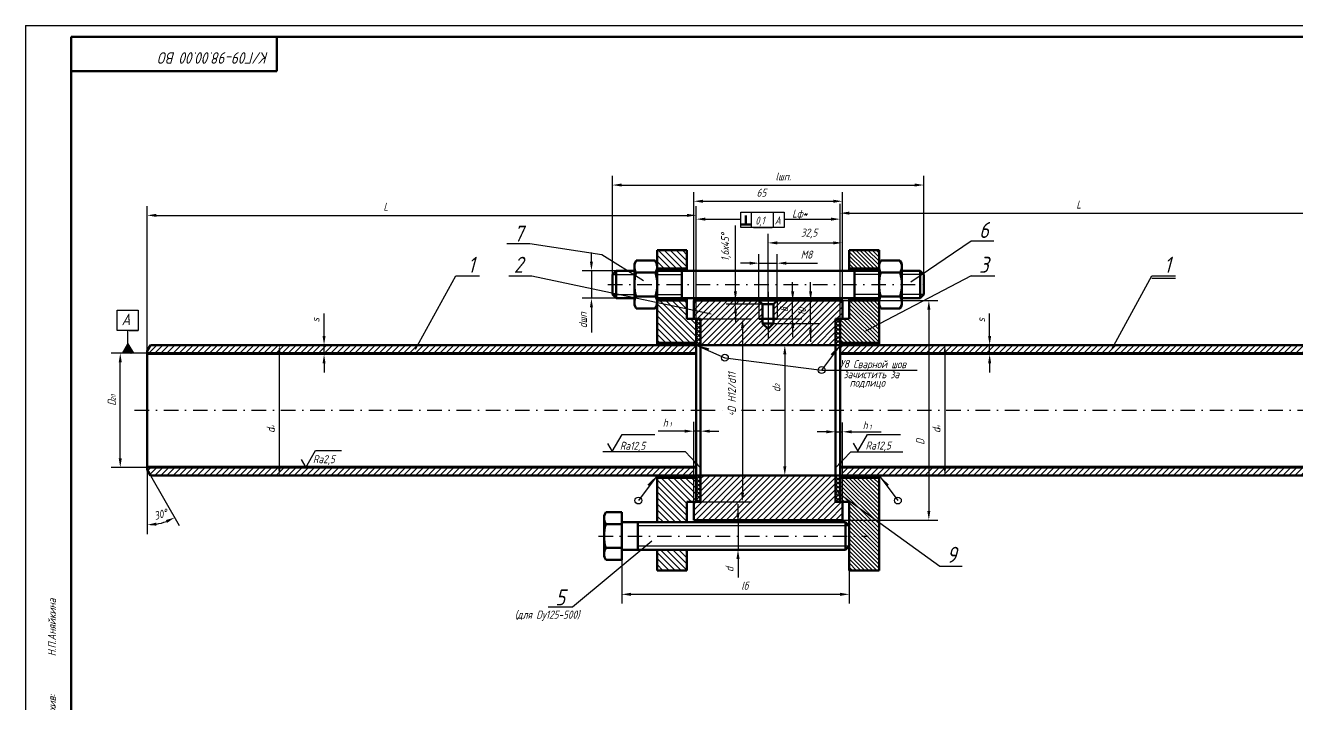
# Model space of a CAD drawing. Header units: millimetres. Extents: x 138 to 6596, y 111 to 3335.
# Drawn here: x 138 to 695, y 408 to 705 of the extents above; entities that cross this region are included whole.
import ezdxf

# ---------------------------------------------------------------- set-up
doc = ezdxf.new("R2010")
doc.units = ezdxf.units.MM
doc.header["$LTSCALE"] = 0.5
doc.header["$MEASUREMENT"] = 0
doc.linetypes.add('DASHDOT', pattern=[25.4, 12.7, -6.35, 0, -6.35])
doc.styles.get("Standard").update_dxf_attribs({"font": 'romand.shx', "width": 0.8, "oblique": 15, "height": 3.5})
doc.dimstyles.get("Standard").update_dxf_attribs({"dimscale": 0, "dimtxt": 3.5, "dimasz": 4, "dimexe": 4, "dimexo": 0, "dimgap": 2, "dimtad": 1, "dimlfac": 10, "dimrnd": 0.0035, "dimtxsty": 'Standard', "dimcen": 0.09, "dimclrd": 5, "dimazin": 2, "dimtfac": 1, "dimtix": 1, "dimtmove": 0, "dimatfit": 0, "dimfxl": 0, "dimtolj": 1, "dimtzin": 0, "dimarcsym": 0})

# ---------------------------------------------------------------- blocks, each defined once
blk = doc.blocks.new('*D261')
at = {"color": 0, "linetype": 'Continuous', "lineweight": -2}
for p, q in [((430.71, 584.43), (430.71, 631.84)), ((495.71, 584.43), (495.71, 631.84))]:
    blk.add_line(p, q, dxfattribs=at)
at = {"color": 5, "linetype": 'Continuous', "lineweight": -2}
blk.add_line((434.71, 627.84), (491.71, 627.84), dxfattribs=at)
at = {"color": 5, "linetype": 'Continuous', "lineweight": 25}
for points in [[(434.71, 628.51), (434.71, 627.18), (430.71, 627.84)], [(491.71, 628.51), (491.71, 627.18), (495.71, 627.84)]]:
    blk.add_solid(points, dxfattribs=at)
at = {"layer": 'Defpoints', "color": 0, "linetype": 'Continuous', "lineweight": 25}
for p in [(495.71, 627.84), (430.71, 584.43), (495.71, 584.43)]:
    blk.add_point(p, dxfattribs=at)
at = {"color": 0, "linetype": 'Continuous', "lineweight": 25, "insert": (460.3, 631.59), "char_height": 3.5, "attachment_point": 5}
blk.add_mtext('\\A1;65', dxfattribs=at)
blk = doc.blocks.new('*D262')
at = {"color": 0, "linetype": 'Continuous', "lineweight": -2}
for p, q in [((433.71, 576.43), (456.02, 576.43)), ((433.71, 496.43), (456.02, 496.43))]:
    blk.add_line(p, q, dxfattribs=at)
at = {"color": 5, "linetype": 'Continuous', "lineweight": -2}
blk.add_line((452.02, 572.43), (452.02, 500.43), dxfattribs=at)
at = {"color": 5, "linetype": 'Continuous', "lineweight": 25}
for points in [[(451.35, 572.43), (452.69, 572.43), (452.02, 576.43)], [(451.35, 500.43), (452.69, 500.43), (452.02, 496.43)]]:
    blk.add_solid(points, dxfattribs=at)
at = {"layer": 'Defpoints', "color": 0, "linetype": 'Continuous', "lineweight": 25}
for p in [(433.71, 576.43), (433.71, 496.43), (452.02, 496.43)]:
    blk.add_point(p, dxfattribs=at)
at = {"color": 0, "linetype": 'Continuous', "lineweight": 25, "insert": (447.35, 544.23), "char_height": 3.5, "attachment_point": 5, "rotation": 90}
blk.add_mtext('\\A1;D Н12/d11', dxfattribs=at)
blk = doc.blocks.new('*D263')
at = {"color": 5, "linetype": 'Continuous', "lineweight": -2}
for p, q in [((481.8, 588.43), (481.8, 592.43)), ((481.8, 574.43), (481.8, 584.43)), ((481.8, 570.43), (481.8, 566.43))]:
    blk.add_line(p, q, dxfattribs=at)
at = {"color": 0, "linetype": 'Continuous', "lineweight": -2}
for p, q in [((463.21, 584.43), (485.8, 584.43)), ((463.21, 574.43), (485.8, 574.43))]:
    blk.add_line(p, q, dxfattribs=at)
at = {"color": 5, "linetype": 'Continuous', "lineweight": 25}
for points in [[(481.14, 588.43), (482.47, 588.43), (481.8, 584.43)], [(481.14, 570.43), (482.47, 570.43), (481.8, 574.43)]]:
    blk.add_solid(points, dxfattribs=at)
at = {"layer": 'Defpoints', "color": 0, "linetype": 'Continuous', "lineweight": 25}
for p in [(463.21, 584.43), (481.8, 584.43), (463.21, 574.43)]:
    blk.add_point(p, dxfattribs=at)
at = {"color": 0, "linetype": 'Continuous', "lineweight": 25, "insert": (478.05, 579.43), "char_height": 3.5, "attachment_point": 5, "rotation": 90}
blk.add_mtext('\\A1;10', dxfattribs=at)
blk = doc.blocks.new('*D264')
at = {"color": 5, "linetype": 'Continuous', "lineweight": -2}
for p, q in [((473.95, 588.43), (473.95, 592.43)), ((473.95, 576.43), (473.95, 584.43)), ((473.95, 572.43), (473.95, 568.43))]:
    blk.add_line(p, q, dxfattribs=at)
at = {"color": 0, "linetype": 'Continuous', "lineweight": -2}
for p, q in [((467.21, 584.43), (477.95, 584.43)), ((467.21, 576.43), (477.95, 576.43))]:
    blk.add_line(p, q, dxfattribs=at)
at = {"color": 5, "linetype": 'Continuous', "lineweight": 25}
for points in [[(473.28, 588.43), (474.62, 588.43), (473.95, 584.43)], [(473.28, 572.43), (474.62, 572.43), (473.95, 576.43)]]:
    blk.add_solid(points, dxfattribs=at)
at = {"layer": 'Defpoints', "color": 0, "linetype": 'Continuous', "lineweight": 25}
for p in [(467.21, 584.43), (473.95, 584.43), (467.21, 576.43)]:
    blk.add_point(p, dxfattribs=at)
at = {"color": 0, "linetype": 'Continuous', "lineweight": 25, "insert": (470.2, 580.43), "char_height": 3.5, "attachment_point": 5, "rotation": 90}
blk.add_mtext('\\A1;8', dxfattribs=at)
blk = doc.blocks.new('*D265')
at = {"color": 0, "linetype": 'Continuous', "lineweight": -2}
for p, q in [((459.21, 584.43), (459.21, 604.76)), ((467.21, 584.43), (467.21, 604.76))]:
    blk.add_line(p, q, dxfattribs=at)
at = {"color": 5, "linetype": 'Continuous', "lineweight": -2}
for p, q in [((455.21, 600.76), (451.21, 600.76)), ((459.21, 600.76), (467.21, 600.76)), ((471.21, 600.76), (484.81, 600.76))]:
    blk.add_line(p, q, dxfattribs=at)
at = {"color": 5, "linetype": 'Continuous', "lineweight": 25}
for points in [[(455.21, 601.42), (455.21, 600.09), (459.21, 600.76)], [(471.21, 601.42), (471.21, 600.09), (467.21, 600.76)]]:
    blk.add_solid(points, dxfattribs=at)
at = {"layer": 'Defpoints', "color": 0, "linetype": 'Continuous', "lineweight": 25}
for p in [(467.21, 600.76), (459.21, 584.43), (467.21, 584.43)]:
    blk.add_point(p, dxfattribs=at)
at = {"color": 0, "linetype": 'Continuous', "lineweight": 25, "insert": (480.01, 604.51), "char_height": 3.5, "attachment_point": 5}
blk.add_mtext('\\A1;М8', dxfattribs=at)
blk = doc.blocks.new('*D266')
at = {"color": 5, "linetype": 'Continuous', "lineweight": -2}
for p, q in [((448.92, 588.43), (448.92, 617.26)), ((448.92, 582.83), (448.92, 584.43)), ((448.92, 578.83), (448.92, 574.83))]:
    blk.add_line(p, q, dxfattribs=at)
at = {"color": 0, "linetype": 'Continuous', "lineweight": -2}
for p, q in [((459.21, 584.43), (444.92, 584.43)), ((460.82, 582.83), (444.92, 582.83))]:
    blk.add_line(p, q, dxfattribs=at)
at = {"color": 5, "linetype": 'Continuous', "lineweight": 25}
for points in [[(448.25, 588.43), (449.58, 588.43), (448.92, 584.43)], [(448.25, 578.83), (449.58, 578.83), (448.92, 582.83)]]:
    blk.add_solid(points, dxfattribs=at)
at = {"layer": 'Defpoints', "color": 0, "linetype": 'Continuous', "lineweight": 25}
for p in [(448.92, 584.43), (459.21, 584.43), (460.82, 582.83)]:
    blk.add_point(p, dxfattribs=at)
at = {"color": 0, "linetype": 'Continuous', "lineweight": 25, "insert": (444.83, 607.72), "char_height": 3.5, "attachment_point": 5, "rotation": 90}
blk.add_mtext('\\A1;1,6х45°', dxfattribs=at)
blk = doc.blocks.new('*D267')
at = {"color": 5, "linetype": 'Continuous', "lineweight": -2}
for p, q in [((269.03, 568.93), (269.03, 578.76)), ((269.03, 560.93), (269.03, 564.93)), ((269.03, 556.93), (269.03, 552.93))]:
    blk.add_line(p, q, dxfattribs=at)
at = {"color": 0, "linetype": 'Continuous', "lineweight": -2}
for p, q in [((431.71, 564.93), (265.03, 564.93)), ((431.71, 560.93), (265.03, 560.93))]:
    blk.add_line(p, q, dxfattribs=at)
at = {"color": 5, "linetype": 'Continuous', "lineweight": 25}
for points in [[(268.36, 568.93), (269.69, 568.93), (269.03, 564.93)], [(268.36, 556.93), (269.69, 556.93), (269.03, 560.93)]]:
    blk.add_solid(points, dxfattribs=at)
at = {"layer": 'Defpoints', "color": 0, "linetype": 'Continuous', "lineweight": 25}
for p in [(431.71, 564.93), (269.03, 560.93), (431.71, 560.93)]:
    blk.add_point(p, dxfattribs=at)
at = {"color": 0, "linetype": 'Continuous', "lineweight": 25, "insert": (265.28, 575.84), "char_height": 3.5, "attachment_point": 5, "rotation": 90}
blk.add_mtext('\\A1;s', dxfattribs=at)
blk = doc.blocks.new('*D268')
at = {"color": 0, "linetype": 'Continuous', "lineweight": -2}
for p, q in [((482.77, 564.93), (544.52, 564.93)), ((482.77, 507.93), (544.52, 507.93))]:
    blk.add_line(p, q, dxfattribs=at)
at = {"color": 5, "linetype": 'Continuous', "lineweight": -2}
blk.add_line((540.52, 560.93), (540.52, 511.93), dxfattribs=at)
at = {"color": 5, "linetype": 'Continuous', "lineweight": 25}
for points in [[(539.85, 560.93), (541.18, 560.93), (540.52, 564.93)], [(539.85, 511.93), (541.18, 511.93), (540.52, 507.93)]]:
    blk.add_solid(points, dxfattribs=at)
at = {"layer": 'Defpoints', "color": 0, "linetype": 'Continuous', "lineweight": 25}
for p in [(482.77, 564.93), (482.77, 507.93), (540.52, 507.93)]:
    blk.add_point(p, dxfattribs=at)
at = {"color": 0, "linetype": 'Continuous', "lineweight": 25, "insert": (536.77, 527.6), "char_height": 3.5, "attachment_point": 5, "rotation": 90}
blk.add_mtext('\\A1;d', dxfattribs=at)
blk = doc.blocks.new('*D269')
at = {"color": 5, "linetype": 'Continuous', "lineweight": -2}
for p, q in [((560.08, 568.93), (560.08, 578.76)), ((560.08, 560.93), (560.08, 564.93)), ((560.08, 556.93), (560.08, 552.93))]:
    blk.add_line(p, q, dxfattribs=at)
at = {"color": 0, "linetype": 'Continuous', "lineweight": -2}
for p, q in [((722.77, 564.93), (556.08, 564.93)), ((722.77, 560.93), (556.08, 560.93))]:
    blk.add_line(p, q, dxfattribs=at)
at = {"color": 5, "linetype": 'Continuous', "lineweight": 25}
for points in [[(559.42, 568.93), (560.75, 568.93), (560.08, 564.93)], [(559.42, 556.93), (560.75, 556.93), (560.08, 560.93)]]:
    blk.add_solid(points, dxfattribs=at)
at = {"layer": 'Defpoints', "color": 0, "linetype": 'Continuous', "lineweight": 25}
for p in [(722.77, 564.93), (560.08, 560.93), (722.77, 560.93)]:
    blk.add_point(p, dxfattribs=at)
at = {"color": 0, "linetype": 'Continuous', "lineweight": 25, "insert": (556.33, 575.84), "char_height": 3.5, "attachment_point": 5, "rotation": 90}
blk.add_mtext('\\A1;s', dxfattribs=at)
blk = doc.blocks.new('*D270')
at = {"color": 0, "linetype": 'Continuous', "lineweight": -2}
for p, q in [((463.21, 584.43), (463.21, 613.63)), ((495.71, 584.43), (495.71, 613.63))]:
    blk.add_line(p, q, dxfattribs=at)
at = {"color": 5, "linetype": 'Continuous', "lineweight": -2}
blk.add_line((467.21, 609.63), (491.71, 609.63), dxfattribs=at)
at = {"color": 5, "linetype": 'Continuous', "lineweight": 25}
for points in [[(467.21, 610.3), (467.21, 608.97), (463.21, 609.63)], [(491.71, 610.3), (491.71, 608.97), (495.71, 609.63)]]:
    blk.add_solid(points, dxfattribs=at)
at = {"layer": 'Defpoints', "color": 0, "linetype": 'Continuous', "lineweight": 25}
for p in [(495.71, 609.63), (463.21, 584.43), (495.71, 584.43)]:
    blk.add_point(p, dxfattribs=at)
at = {"color": 0, "linetype": 'Continuous', "lineweight": 25, "insert": (481.14, 613.72), "char_height": 3.5, "attachment_point": 5}
blk.add_mtext('\\A1;32,5', dxfattribs=at)
blk = doc.blocks.new('*D271')
at = {"color": 0, "linetype": 'Continuous', "lineweight": -2}
for p, q in [((191.71, 562.43), (191.71, 625.67)), ((431.71, 564.93), (431.71, 625.67))]:
    blk.add_line(p, q, dxfattribs=at)
at = {"color": 5, "linetype": 'Continuous', "lineweight": -2}
blk.add_line((195.71, 621.67), (427.71, 621.67), dxfattribs=at)
at = {"color": 5, "linetype": 'Continuous', "lineweight": 25}
for points in [[(195.71, 622.34), (195.71, 621.01), (191.71, 621.67)], [(427.71, 622.34), (427.71, 621.01), (431.71, 621.67)]]:
    blk.add_solid(points, dxfattribs=at)
at = {"layer": 'Defpoints', "color": 0, "linetype": 'Continuous', "lineweight": 25}
for p in [(431.71, 621.67), (191.71, 562.43), (431.71, 564.93)]:
    blk.add_point(p, dxfattribs=at)
at = {"color": 0, "linetype": 'Continuous', "lineweight": 25, "insert": (296.03, 625.42), "char_height": 3.5, "attachment_point": 5}
blk.add_mtext('\\A1;L', dxfattribs=at)
blk = doc.blocks.new('*D272')
at = {"color": 0, "linetype": 'Continuous', "lineweight": -2}
for p, q in [((494.71, 564.93), (494.71, 626.65)), ((734.71, 562.43), (734.71, 626.65))]:
    blk.add_line(p, q, dxfattribs=at)
at = {"color": 5, "linetype": 'Continuous', "lineweight": -2}
blk.add_line((498.71, 622.65), (730.71, 622.65), dxfattribs=at)
at = {"color": 5, "linetype": 'Continuous', "lineweight": 25}
for points in [[(498.71, 623.32), (498.71, 621.98), (494.71, 622.65)], [(730.71, 623.32), (730.71, 621.98), (734.71, 622.65)]]:
    blk.add_solid(points, dxfattribs=at)
at = {"layer": 'Defpoints', "color": 0, "linetype": 'Continuous', "lineweight": 25}
for p in [(734.71, 622.65), (494.71, 564.93), (734.71, 562.43)]:
    blk.add_point(p, dxfattribs=at)
at = {"color": 0, "linetype": 'Continuous', "lineweight": 25, "insert": (599.03, 626.4), "char_height": 3.5, "attachment_point": 5}
blk.add_mtext('\\A1;L', dxfattribs=at)
blk = doc.blocks.new('*D273')
at = {"color": 0, "linetype": 'Continuous', "lineweight": -2}
for p, q in [((191.71, 561.43), (175.9, 561.43)), ((191.71, 511.43), (175.9, 511.43))]:
    blk.add_line(p, q, dxfattribs=at)
at = {"color": 5, "linetype": 'Continuous', "lineweight": -2}
blk.add_line((179.9, 515.43), (179.9, 557.43), dxfattribs=at)
at = {"color": 5, "linetype": 'Continuous', "lineweight": 25}
for points in [[(179.24, 557.43), (180.57, 557.43), (179.9, 561.43)], [(179.24, 515.43), (180.57, 515.43), (179.9, 511.43)]]:
    blk.add_solid(points, dxfattribs=at)
at = {"layer": 'Defpoints', "color": 0, "linetype": 'Continuous', "lineweight": 25}
for p in [(179.9, 561.43), (191.71, 561.43), (191.71, 511.43)]:
    blk.add_point(p, dxfattribs=at)
at = {"color": 0, "linetype": 'Continuous', "lineweight": 25, "insert": (176.15, 539.68), "char_height": 3.5, "attachment_point": 5, "rotation": 90}
blk.add_mtext('\\A1;D', dxfattribs=at)
blk = doc.blocks.new('*D274')
at = {"color": 0, "linetype": 'Continuous', "lineweight": -2}
for p, q in [((399.22, 481.43), (399.22, 451.94)), ((498.71, 481.43), (498.71, 451.94))]:
    blk.add_line(p, q, dxfattribs=at)
at = {"color": 5, "linetype": 'Continuous', "lineweight": -2}
blk.add_line((403.22, 455.94), (494.71, 455.94), dxfattribs=at)
at = {"color": 5, "linetype": 'Continuous', "lineweight": 25}
for points in [[(403.22, 456.61), (403.22, 455.27), (399.22, 455.94)], [(494.71, 456.61), (494.71, 455.27), (498.71, 455.94)]]:
    blk.add_solid(points, dxfattribs=at)
at = {"layer": 'Defpoints', "color": 0, "linetype": 'Continuous', "lineweight": 25}
for p in [(399.22, 481.43), (498.71, 481.43), (498.71, 455.94)]:
    blk.add_point(p, dxfattribs=at)
at = {"color": 0, "linetype": 'Continuous', "lineweight": 25, "insert": (453, 459.69), "char_height": 3.5, "attachment_point": 5}
blk.add_mtext('\\A1;lб', dxfattribs=at)
blk = doc.blocks.new('*D275')
at = {"color": 0, "linetype": 'Continuous', "lineweight": -2}
for p, q in [((395.12, 591.43), (395.12, 638.93)), ((531.3, 591.43), (531.3, 638.93))]:
    blk.add_line(p, q, dxfattribs=at)
at = {"color": 5, "linetype": 'Continuous', "lineweight": -2}
blk.add_line((399.12, 634.93), (527.3, 634.93), dxfattribs=at)
at = {"color": 5, "linetype": 'Continuous', "lineweight": 25}
for points in [[(399.12, 635.6), (399.12, 634.27), (395.12, 634.93)], [(527.3, 635.6), (527.3, 634.27), (531.3, 634.93)]]:
    blk.add_solid(points, dxfattribs=at)
at = {"layer": 'Defpoints', "color": 0, "linetype": 'Continuous', "lineweight": 25}
for p in [(531.3, 634.93), (395.12, 591.43), (531.3, 591.43)]:
    blk.add_point(p, dxfattribs=at)
at = {"color": 0, "linetype": 'Continuous', "lineweight": 25, "insert": (469.83, 638.68), "char_height": 3.5, "attachment_point": 5}
blk.add_mtext('\\A1;lшп.', dxfattribs=at)
blk = doc.blocks.new('*D276')
at = {"color": 0, "linetype": 'Continuous', "lineweight": -2}
for p, q in [((492.71, 564.93), (466.52, 564.93)), ((492.71, 507.93), (466.52, 507.93))]:
    blk.add_line(p, q, dxfattribs=at)
at = {"color": 5, "linetype": 'Continuous', "lineweight": -2}
blk.add_line((470.52, 560.93), (470.52, 511.93), dxfattribs=at)
at = {"color": 5, "linetype": 'Continuous', "lineweight": 25}
for points in [[(469.85, 560.93), (471.18, 560.93), (470.52, 564.93)], [(469.85, 511.93), (471.18, 511.93), (470.52, 507.93)]]:
    blk.add_solid(points, dxfattribs=at)
at = {"layer": 'Defpoints', "color": 0, "linetype": 'Continuous', "lineweight": 25}
for p in [(492.71, 564.93), (470.52, 507.93), (492.71, 507.93)]:
    blk.add_point(p, dxfattribs=at)
at = {"color": 0, "linetype": 'Continuous', "lineweight": 25, "insert": (466.77, 545.47), "char_height": 3.5, "attachment_point": 5, "rotation": 90}
blk.add_mtext('\\A1;d', dxfattribs=at)
blk = doc.blocks.new('*D278')
at = {"color": 0, "linetype": 'Continuous', "lineweight": -2}
for p, q in [((495.71, 584.43), (537.5, 584.43)), ((495.71, 488.43), (537.5, 488.43))]:
    blk.add_line(p, q, dxfattribs=at)
at = {"color": 5, "linetype": 'Continuous', "lineweight": -2}
blk.add_line((533.5, 580.43), (533.5, 492.43), dxfattribs=at)
at = {"color": 5, "linetype": 'Continuous', "lineweight": 25}
for points in [[(532.83, 580.43), (534.17, 580.43), (533.5, 584.43)], [(532.83, 492.43), (534.17, 492.43), (533.5, 488.43)]]:
    blk.add_solid(points, dxfattribs=at)
at = {"layer": 'Defpoints', "color": 0, "linetype": 'Continuous', "lineweight": 25}
for p in [(495.71, 584.43), (495.71, 488.43), (533.5, 488.43)]:
    blk.add_point(p, dxfattribs=at)
at = {"color": 0, "linetype": 'Continuous', "lineweight": 25, "insert": (529.75, 522.62), "char_height": 3.5, "attachment_point": 5, "rotation": 90}
blk.add_mtext('\\A1;D', dxfattribs=at)
blk = doc.blocks.new('*D279')
at = {"color": 0, "linetype": 'Continuous', "lineweight": -2}
for p, q in [((193.15, 507.93), (205.73, 486.04)), ((191.71, 503.82), (191.71, 482.3))]:
    blk.add_line(p, q, dxfattribs=at)
at = {"color": 5, "linetype": 'Continuous', "lineweight": -2}
blk.add_arc((191.71, 510.43), 24.13, 279.5081, 290.3896, dxfattribs=at)
at = {"color": 5, "linetype": 'Continuous', "lineweight": 25}
for points in [[(195.75, 485.97), (195.64, 487.3), (191.71, 486.3)], [(199.83, 488.42), (200.4, 487.21), (203.74, 489.51)]]:
    blk.add_solid(points, dxfattribs=at)
at = {"layer": 'Defpoints', "color": 0, "linetype": 'Continuous', "lineweight": 25}
for p in [(191.71, 510.43), (191.71, 510.43), (193.15, 507.93), (191.71, 503.82), (195.89, 486.66)]:
    blk.add_point(p, dxfattribs=at)
at = {"color": 0, "linetype": 'Continuous', "lineweight": 25, "insert": (197.5, 490.89), "char_height": 3.5, "attachment_point": 5, "rotation": 16.5071}
blk.add_mtext('\\A1;30°', dxfattribs=at)

msp = doc.modelspace()

# ---------------------------------------------------------------- hatches: boundary and pattern name
at = {"linetype": 'Continuous', "lineweight": 25}
h = msp.add_hatch(dxfattribs=at)
h.set_pattern_fill('ANSI31', color=256, scale=15, angle=90, style=0)
h.set_pattern_definition([(135, (-0.9949, -8.947), (-1.325825, -1.325825), [])])
h.paths.add_polyline_path([(427.709, 598.4319), (427.709, 606.4319), (414.709, 606.4319), (414.709, 598.4319)])
h.paths.add_polyline_path([(427.709, 580.735), (427.709, 584.4319), (414.709, 584.4319), (414.709, 583.4947)])
h.paths.add_polyline_path([(427.709, 576.4319), (427.709, 580.735), (414.709, 583.4947), (414.709, 565.9319), (431.709, 565.9319), (431.709, 576.4319)])
h.paths.add_polyline_path([(427.709, 496.4319), (431.709, 496.4319), (431.709, 506.9319), (414.709, 506.9319), (414.709, 487.4319), (427.709, 487.4319)])
h.paths.add_polyline_path([(427.709, 466.4319), (427.709, 475.4319), (414.709, 475.4319), (414.709, 466.4319)])
h = msp.add_hatch(dxfattribs=at)
h.set_pattern_fill('ANSI31', color=256, scale=10, angle=90, style=0)
h.set_pattern_definition([(135, (-2.0556, -30.1454), (-0.8838835, -0.8838835), [])])
h.paths.add_polyline_path([(511.709, 584.4319), (498.709, 584.4319), (498.709, 576.4319), (494.709, 576.4319), (494.709, 565.9319), (511.709, 565.9319)])
h.paths.add_polyline_path([(498.709, 606.4319), (498.709, 598.4319), (511.709, 598.4319), (511.709, 606.4319)])
h.paths.add_polyline_path([(498.709, 481.4319), (498.709, 466.4319), (511.709, 466.4319), (511.709, 506.9319), (494.709, 506.9319), (494.709, 496.4319), (498.709, 496.4319)])
h = msp.add_hatch(dxfattribs=at)
h.set_pattern_fill('ANSI31', color=256, scale=15, style=0)
h.set_pattern_definition([(45, (-2.0556, -30.1454), (-1.325825, 1.325825), [])])
h.paths.add_polyline_path([(463.209, 572.0786), (460.8191, 574.4319), (460.8191, 576.4319), (459.209, 576.4319), (459.209, 584.4319), (431.709, 584.4319), (431.709, 576.4319), (433.709, 576.4319), (433.709, 564.9319), (492.709, 564.9319), (492.709, 576.4319), (494.709, 576.4319), (494.709, 584.4319), (467.209, 584.4319), (467.209, 576.4319), (465.5989, 576.4319), (465.5989, 574.4319)])
h.paths.add_polyline_path([(495.709, 584.4319), (494.709, 584.4319), (494.709, 576.4319), (495.709, 576.4319)])
h.paths.add_polyline_path([(467.209, 584.4319), (465.5989, 582.8319), (465.5989, 576.4319), (467.209, 576.4319)], flags=17)
h.paths.add_polyline_path([(460.8191, 582.8319), (459.209, 584.4319), (459.209, 576.4319), (460.8191, 576.4319)], flags=17)
h.paths.add_polyline_path([(431.709, 584.4319), (430.709, 584.4319), (430.709, 580.0981), (431.709, 579.8858)])
h.paths.add_polyline_path([(431.709, 579.8858), (430.709, 580.0981), (430.709, 576.4319), (431.709, 576.4319)])
h.paths.add_polyline_path([(492.709, 507.9319), (433.709, 507.9319), (433.709, 496.4319), (430.709, 496.4319), (430.709, 488.4319), (495.709, 488.4319), (495.709, 496.4319), (492.709, 496.4319)])
h.paths.add_polyline_path([(475.4281, 576.4439), (475.4281, 582.4198), (480.6781, 582.4198), (480.6781, 576.4439)], flags=24)
h.paths.add_polyline_path([(467.5762, 578.3776), (467.5762, 582.4861), (472.8262, 582.4861), (472.8262, 578.3776)], flags=24)
h = msp.add_hatch(dxfattribs=at)
h.set_pattern_fill('ANSI37', color=256, scale=10, style=0)
h.set_pattern_definition([(45, (-2.0556, -30.1454), (-0.8838835, 0.8838835), []), (135, (-2.0556, -30.1454), (-0.8838835, -0.8838835), [])])
h.paths.add_polyline_path([(431.709, 565.9319), (431.709, 564.9319), (433.709, 564.9319), (433.709, 576.4319), (431.709, 576.4319)])
h.paths.add_polyline_path([(492.709, 564.9319), (494.709, 564.9319), (494.709, 565.9319), (494.709, 576.4319), (492.709, 576.4319)])
h.paths.add_polyline_path([(433.709, 507.9319), (431.709, 507.9319), (431.709, 496.4319), (433.709, 496.4319)])
h.paths.add_polyline_path([(494.709, 507.9319), (492.709, 507.9319), (492.709, 496.4319), (494.709, 496.4319)])
h = msp.add_hatch(dxfattribs=at)
h.set_pattern_fill('ANSI37', color=256, scale=0.25, style=0)
h.set_pattern_definition([(45, (-2.055623, -30.474564), (-0.0220970869, 0.0220970869), []), (135, (-2.055623, -30.474564), (-0.0220970869, -0.0220970869), [])])
h.paths.add_polyline_path([(183.2547, 565.4465), (183.2463, 565.4321), (183.2463, 561.4319), (185.6378, 561.4319)])
h.paths.add_polyline_path([(180.9056, 561.4319), (183.2463, 561.4319), (183.2463, 565.4321)])
h = msp.add_hatch(dxfattribs=at)
h.set_pattern_fill('ANSI31', color=256, scale=15, style=0)
h.paths.add_polyline_path([(430.709, 511.4319), (261.0726, 511.4319), (261.0711, 511.4292), (261.0695, 511.4319), (191.709, 511.4319), (191.709, 510.4319), (193.0244, 508.1442), (193.2367, 507.9319), (253.462, 507.9319), (414.6616, 507.9319), (414.709, 507.9854), (414.709, 507.9319), (430.709, 507.9319)])
h.paths.add_polyline_path([(734.709, 510.4319), (734.709, 511.4319), (495.709, 511.4319), (495.709, 507.9319), (511.7518, 507.9319), (511.709, 507.9891), (511.709, 507.9854), (511.7565, 507.9319), (733.1813, 507.9319), (733.3937, 508.1442)])
h.paths.add_polyline_path([(734.709, 562.4319), (733.2716, 564.9319), (494.7454, 564.9319), (494.709, 564.8832), (494.709, 561.4319), (734.709, 561.4319)])

# ---------------------------------------------------------------- linework, layer by layer
for p, q in [((138.4493, 704.7306), (138.4493, 110.7306)), ((138.4493, 704.7306), (979.4493, 704.7306)), ((178.5486, 571.3353), (178.5486, 580.2571)), ((178.5486, 580.2571), (187.7909, 580.2571)), ((187.7909, 580.2571), (187.7909, 571.3353)), ((187.7909, 571.3353), (178.5486, 571.3353)), ((183.2463, 561.4319), (183.2463, 571.3353)), ((183.8117, 571.3353), (187.7909, 571.3353)), ((180.9056, 561.4319), (183.2547, 565.4465)), ((183.2547, 565.4465), (185.6378, 561.4319)), ((431.7126, 564.9275), (444.2937, 559.4086)), ((494.8272, 565.0414), (486.6052, 554.035)), ((185.6378, 561.4319), (180.9056, 561.4319)), ((414.6912, 507.9653), (406.4693, 496.9589)), ((511.7268, 507.9653), (519.9488, 496.9589))]:
    msp.add_line(p, q)
at = {"lineweight": 50}
for p, q in [((158.4493, 699.7306), (158.4493, 115.7306)), ((158.4493, 699.7306), (974.4493, 699.7306)), ((248.4493, 699.7306), (248.4493, 684.7306)), ((158.4493, 684.7306), (248.4493, 684.7306)), ((451.5274, 617.6437), (455.4799, 617.6437)), ((453.5036, 617.6437), (453.5036, 621.5467))]:
    msp.add_line(p, q, dxfattribs=at)
at = {"linetype": 'Continuous', "lineweight": 25}
for p, q in [((431.709, 576.4319), (431.709, 623.5115)), ((494.709, 576.4319), (494.709, 623.5115)), ((359.0453, 609.2048), (349.0025, 609.2048)), ((390.4954, 604.4514), (359.0453, 609.2048)), ((525.6361, 592.6276), (552.0323, 610.5854)), ((552.0323, 610.5854), (561.8606, 610.5854)), ((408.7311, 593.0959), (390.4954, 604.4514)), ((309.0744, 563.0919), (326.6123, 595.2567)), ((326.6123, 595.2567), (336.9444, 595.2567)), ((396.7176, 597.4319), (381.9596, 597.4319)), ((395.1176, 595.8567), (404.7176, 595.8567)), ((414.1822, 595.8567), (425.4438, 595.8567)), ((512.2358, 595.8567), (500.9742, 595.8567)), ((552.0374, 595.2567), (505.8004, 571.0498)), ((531.3005, 595.8567), (521.7005, 595.8567)), ((552.0374, 595.2567), (562.3694, 595.2567)), ((613.5146, 563.0919), (631.0525, 595.2567)), ((631.0525, 595.2567), (641.3846, 595.2567)), ((359.8335, 595.1442), (349.7768, 595.1442)), ((438.2752, 578.4919), (359.8335, 595.1442)), ((631.0525, 594.2567), (641.3846, 594.2567)), ((396.7176, 585.4319), (381.9596, 585.4319)), ((395.1176, 587.007), (404.7176, 587.007)), ((414.7005, 587.007), (425.4438, 587.007)), ((459.209, 584.4319), (459.209, 576.4319)), ((463.209, 588.1704), (463.209, 567.7346)), ((467.209, 584.4319), (467.209, 576.4319)), ((511.7176, 587.007), (500.9742, 587.007)), ((531.3005, 587.007), (521.7005, 587.007)), ((192.3855, 561.4289), (195.8855, 564.9289)), ((193.0244, 564.7195), (193.2338, 564.9289)), ((193.1465, 564.9319), (253.462, 564.9319)), ((195.0371, 561.4289), (198.5371, 564.9289)), ((197.6888, 561.4289), (201.1888, 564.9289)), ((200.3404, 561.4289), (203.8404, 564.9289)), ((202.9921, 561.4289), (206.4921, 564.9289)), ((205.6437, 561.4289), (209.1437, 564.9289)), ((208.2954, 561.4289), (211.7954, 564.9289)), ((210.947, 561.4289), (214.447, 564.9289)), ((213.5987, 561.4289), (217.0987, 564.9289)), ((216.2503, 561.4289), (219.7503, 564.9289)), ((218.902, 561.4289), (222.402, 564.9289)), ((221.5536, 561.4289), (225.0536, 564.9289)), ((224.2053, 561.4289), (227.7053, 564.9289)), ((226.8569, 561.4289), (230.3569, 564.9289)), ((229.5086, 561.4289), (233.0086, 564.9289)), ((232.1602, 561.4289), (235.6602, 564.9289)), ((234.8119, 561.4289), (238.3119, 564.9289)), ((237.4635, 561.4289), (240.9635, 564.9289)), ((240.1152, 561.4289), (243.6152, 564.9289)), ((242.7668, 561.4289), (246.2668, 564.9289)), ((245.4185, 561.4289), (248.9185, 564.9289)), ((248.0701, 561.4289), (251.5701, 564.9289)), ((250.7218, 561.4289), (254.2218, 564.9289)), ((253.3734, 561.4289), (256.8734, 564.9289)), ((256.0251, 561.4289), (259.5251, 564.9289)), ((258.6767, 561.4289), (262.1767, 564.9289)), ((261.3284, 561.4289), (264.8284, 564.9289)), ((263.98, 561.4289), (267.48, 564.9289)), ((266.6317, 561.4289), (270.1317, 564.9289)), ((269.2833, 561.4289), (272.7833, 564.9289)), ((271.935, 561.4289), (275.435, 564.9289)), ((274.5866, 561.4289), (278.0866, 564.9289)), ((277.2383, 561.4289), (280.7383, 564.9289)), ((279.8899, 561.4289), (283.3899, 564.9289)), ((282.5416, 561.4289), (286.0416, 564.9289)), ((285.1932, 561.4289), (288.6932, 564.9289)), ((287.8449, 561.4289), (291.3449, 564.9289)), ((290.4965, 561.4289), (293.9965, 564.9289)), ((293.1482, 561.4289), (296.6482, 564.9289)), ((295.7998, 561.4289), (299.2998, 564.9289)), ((298.4515, 561.4289), (301.9515, 564.9289)), ((301.1031, 561.4289), (304.6031, 564.9289)), ((303.7548, 561.4289), (307.2548, 564.9289)), ((306.4064, 561.4289), (309.9064, 564.9289)), ((309.0581, 561.4289), (312.5581, 564.9289)), ((311.7097, 561.4289), (315.2097, 564.9289)), ((314.3614, 561.4289), (317.8614, 564.9289)), ((317.013, 561.4289), (320.513, 564.9289)), ((319.6647, 561.4289), (323.1647, 564.9289)), ((322.3163, 561.4289), (325.8163, 564.9289)), ((324.968, 561.4289), (328.468, 564.9289)), ((327.6196, 561.4289), (331.1196, 564.9289)), ((330.2713, 561.4289), (333.7713, 564.9289)), ((332.9229, 561.4289), (336.4229, 564.9289)), ((335.5746, 561.4289), (339.0746, 564.9289)), ((338.2262, 561.4289), (341.7262, 564.9289)), ((340.8779, 561.4289), (344.3779, 564.9289)), ((343.5295, 561.4289), (347.0295, 564.9289)), ((346.1812, 561.4289), (349.6812, 564.9289)), ((348.8328, 561.4289), (352.3328, 564.9289)), ((351.4845, 561.4289), (354.9845, 564.9289)), ((354.1361, 561.4289), (357.6361, 564.9289)), ((356.7878, 561.4289), (360.2878, 564.9289)), ((359.4394, 561.4289), (362.9394, 564.9289)), ((362.0911, 561.4289), (365.5911, 564.9289)), ((364.7427, 561.4289), (368.2427, 564.9289)), ((367.3944, 561.4289), (370.8944, 564.9289)), ((370.046, 561.4289), (373.546, 564.9289)), ((372.6977, 561.4289), (376.1977, 564.9289)), ((375.3493, 561.4289), (378.8493, 564.9289)), ((378.001, 561.4289), (381.501, 564.9289)), ((380.6526, 561.4289), (384.1526, 564.9289)), ((383.3043, 561.4289), (386.8043, 564.9289)), ((385.9559, 561.4289), (389.4559, 564.9289)), ((388.6076, 561.4289), (392.1076, 564.9289)), ((391.2592, 561.4289), (394.7592, 564.9289)), ((393.9109, 561.4289), (397.4109, 564.9289)), ((396.5625, 561.4289), (400.0625, 564.9289)), ((399.2142, 561.4289), (402.7142, 564.9289)), ((401.8658, 561.4289), (405.3658, 564.9289)), ((404.5175, 561.4289), (408.0175, 564.9289)), ((407.1691, 561.4289), (410.6691, 564.9289)), ((409.8208, 561.4289), (413.3208, 564.9289)), ((412.4724, 561.4289), (415.9724, 564.9289)), ((415.1241, 561.4289), (418.6241, 564.9289)), ((417.7757, 561.4289), (421.2757, 564.9289)), ((420.4274, 561.4289), (423.9274, 564.9289)), ((423.079, 561.4289), (426.579, 564.9289)), ((425.7307, 561.4289), (429.2307, 564.9289)), ((428.3823, 561.4289), (431.709, 564.7556)), ((430.909, 561.4289), (431.709, 562.229)), ((191.709, 561.4319), (183.2507, 561.4319)), ((191.709, 560.9319), (431.709, 560.9319)), ((444.3845, 559.3997), (486.6595, 554.03)), ((494.709, 560.9319), (734.709, 560.9319)), ((486.6595, 554.03), (528.3704, 554.03)), ((430.709, 496.4319), (430.709, 531.3814)), ((433.709, 496.4319), (433.709, 529.1171)), ((492.709, 496.4319), (492.709, 531.0118)), ((495.709, 496.4319), (495.709, 531.0118)), ((404.3164, 518.3147), (390.8695, 518.3259)), ((427.0626, 518.3147), (404.3164, 518.3147)), ((433.709, 511.2101), (427.0626, 518.3147)), ((492.709, 511.2101), (499.3555, 518.3147)), ((499.3555, 518.3147), (522.1017, 518.3147)), ((191.709, 511.9319), (431.709, 511.9319)), ((494.709, 511.9319), (734.709, 511.9319)), ((191.709, 510.4319), (191.709, 503.8178)), ((193.0244, 508.1442), (193.2338, 507.9348)), ((193.1465, 507.9319), (253.462, 507.9319)), ((493.6569, 500.4528), (538.3018, 468.1987)), ((498.709, 485.8385), (406.3051, 485.8385)), ((412.3402, 479.1543), (377.6562, 450.3307)), ((498.709, 477.0252), (406.3051, 477.0252)), ((538.3018, 468.1987), (548.098, 468.1987)), ((377.6562, 450.3307), (367.0106, 450.3307))]:
    msp.add_line(p, q, dxfattribs=at)
at = {"lineweight": 25}
for p, q in [((451.3028, 616.3869), (451.3028, 623.1028)), ((451.3028, 623.1028), (469.1788, 623.1028)), ((451.3477, 623.1028), (456.8722, 623.1028)), ((455.7494, 623.1028), (455.7494, 616.3869)), ((465.5052, 616.3869), (465.5052, 623.1028)), ((468.8644, 623.1028), (470.2118, 623.1028)), ((470.2118, 623.1028), (470.2118, 616.3869)), ((470.2118, 616.3869), (451.3028, 616.3869)), ((456.8722, 616.3869), (464.9568, 616.3869))]:
    msp.add_line(p, q, dxfattribs=at)
at = {"color": 5, "linetype": 'Continuous', "lineweight": 25}
for p, q in [((435.709, 620.0202), (451.3028, 620.0202)), ((470.2118, 620.0202), (490.709, 620.0202)), ((385.9596, 601.4319), (385.9596, 605.4319)), ((385.9596, 597.4319), (385.9596, 585.4319)), ((385.9596, 581.4319), (385.9596, 570.3991)), ((249.462, 560.9319), (249.462, 511.9319)), ((426.709, 527.291), (415.1951, 527.291)), ((433.709, 527.291), (430.709, 527.291)), ((437.709, 527.291), (441.709, 527.291)), ((488.709, 527.0118), (484.709, 527.0118)), ((492.709, 527.0118), (495.709, 527.0118)), ((499.709, 527.0118), (512.6896, 527.0118)), ((450.0515, 491.4319), (450.0515, 495.4319)), ((450.0515, 487.4319), (450.0515, 475.4319)), ((450.0515, 471.4319), (450.0515, 463.274))]:
    msp.add_line(p, q, dxfattribs=at)
at = {"linetype": 'Continuous', "lineweight": 50}
for p, q in [((414.709, 606.4319), (414.709, 564.9319)), ((414.709, 606.4319), (427.709, 606.4319)), ((427.709, 606.4319), (427.709, 597.4319)), ((498.709, 606.4319), (498.709, 597.4319)), ((498.709, 606.4319), (511.709, 606.4319)), ((511.709, 606.4319), (511.709, 564.9319)), ((404.7176, 600.4343), (405.5508, 601.8843)), ((405.5508, 601.8843), (413.8558, 601.8843)), ((414.7005, 600.4343), (413.8673, 601.8843)), ((511.7176, 600.4343), (512.5508, 601.8843)), ((520.8673, 601.8843), (512.5623, 601.8843)), ((521.7005, 600.4343), (520.8673, 601.8843)), ((396.7176, 597.4319), (395.1176, 595.8567)), ((396.7176, 597.4319), (395.1176, 595.8567)), ((395.1176, 595.8567), (395.1176, 591.4343)), ((395.1176, 595.8567), (395.1176, 591.4319)), ((395.1176, 595.8402), (395.1176, 591.4343)), ((395.1176, 595.8402), (395.1176, 591.4343)), ((396.7176, 597.4319), (404.7176, 597.4319)), ((396.7176, 597.4319), (396.7176, 591.4343)), ((396.7176, 597.4319), (396.7176, 591.4343)), ((396.7176, 597.4319), (396.7176, 591.4343)), ((396.7176, 597.4319), (396.7176, 591.4343)), ((404.7176, 600.4343), (404.7176, 591.4343)), ((405.4539, 596.6543), (413.9642, 596.6543)), ((414.7005, 600.4343), (414.7005, 591.4343)), ((414.7005, 598.4319), (427.709, 598.4319)), ((414.7005, 597.4319), (511.7176, 597.4319)), ((425.473, 597.4319), (425.473, 585.4319)), ((498.709, 598.4319), (511.709, 598.4319)), ((500.9451, 597.4319), (500.9451, 585.4319)), ((511.7176, 600.4343), (511.7176, 591.4343)), ((520.9642, 596.6543), (512.4539, 596.6543)), ((521.7005, 600.4343), (521.7005, 591.4343)), ((521.7005, 597.4319), (529.7005, 597.4319)), ((529.7005, 597.4319), (529.7005, 591.4319)), ((529.7005, 597.4319), (529.7005, 591.4343)), ((529.7005, 597.4319), (531.3005, 595.8567)), ((529.7005, 597.4319), (529.7005, 591.4343)), ((529.7005, 597.4319), (529.7005, 591.4343)), ((529.7005, 597.4319), (529.7005, 591.4343)), ((529.7005, 597.4319), (531.3005, 595.8567)), ((529.7138, 597.4092), (531.3103, 595.8305)), ((529.7138, 597.4092), (531.3103, 595.8305)), ((531.3005, 595.8567), (531.3005, 591.4343)), ((531.3005, 595.8567), (531.3005, 591.4319)), ((531.3005, 595.8402), (531.3005, 591.4343)), ((531.3005, 595.8402), (531.3005, 591.4343)), ((395.1176, 587.0235), (395.1176, 591.4319)), ((395.1176, 587.0235), (395.1176, 591.4294)), ((395.1176, 587.007), (395.1176, 591.4294)), ((395.1176, 587.007), (395.1176, 591.4294)), ((396.7176, 585.4319), (396.7176, 591.4294)), ((396.7176, 585.4319), (396.7176, 591.4294)), ((396.7176, 585.4319), (396.7176, 591.4294)), ((396.7176, 585.4319), (396.7176, 591.4294)), ((404.7176, 582.4343), (404.7176, 591.4343)), ((414.7005, 582.4343), (414.7005, 591.4343)), ((511.7176, 582.4343), (511.7176, 591.4343)), ((521.7005, 582.4343), (521.7005, 591.4343)), ((529.7005, 585.4319), (529.7005, 591.4319)), ((529.7005, 585.4319), (529.7005, 591.4294)), ((529.7005, 585.4319), (529.7005, 591.4294)), ((529.7005, 585.4319), (529.7005, 591.4294)), ((529.7005, 585.4319), (529.7005, 591.4294)), ((531.3005, 587.0235), (531.3005, 591.4319)), ((531.3005, 587.0235), (531.3005, 591.4294)), ((531.3005, 587.007), (531.3005, 591.4294)), ((531.3005, 587.007), (531.3005, 591.4294)), ((396.7176, 585.4319), (395.1176, 587.007)), ((396.7176, 585.4319), (395.1176, 587.007)), ((396.7176, 585.4319), (404.7176, 585.4319)), ((405.4539, 586.2143), (413.9642, 586.2143)), ((414.7005, 585.4319), (511.709, 585.4319)), ((414.709, 584.4319), (427.709, 584.4319)), ((427.709, 585.4319), (427.709, 576.4319)), ((430.709, 584.4319), (430.709, 576.4319)), ((430.709, 584.4319), (495.709, 584.4319)), ((459.209, 584.4319), (460.8191, 582.8319)), ((467.209, 584.4319), (465.5989, 582.8319)), ((495.709, 584.4319), (495.709, 576.4319)), ((498.709, 585.4319), (498.709, 576.4319)), ((498.709, 584.4319), (511.709, 584.4319)), ((520.9642, 586.2143), (512.4539, 586.2143)), ((521.7005, 585.4319), (529.7005, 585.4319)), ((529.7005, 585.4319), (531.3005, 587.007)), ((529.7005, 585.4319), (531.3005, 587.007)), ((529.7138, 585.4545), (531.3103, 587.0332)), ((529.7138, 585.4545), (531.3103, 587.0332)), ((404.7176, 582.4343), (405.5508, 580.9843)), ((405.5508, 580.9843), (413.8558, 580.9843)), ((414.7005, 582.4343), (413.8673, 580.9843)), ((460.8191, 582.8319), (463.209, 582.8319)), ((460.8191, 582.8319), (460.8191, 574.4319)), ((465.5989, 582.8319), (463.209, 582.8319)), ((465.5989, 582.8319), (465.5989, 574.4319)), ((511.7176, 582.4343), (512.5508, 580.9843)), ((520.8673, 580.9843), (512.5623, 580.9843)), ((521.7005, 582.4343), (520.8673, 580.9843)), ((427.709, 576.4319), (433.709, 576.4319)), ((431.709, 576.4319), (431.709, 565.9319)), ((433.709, 576.4319), (433.709, 496.4319)), ((459.209, 576.4319), (463.209, 576.4319)), ((460.8191, 574.4319), (463.209, 574.4319)), ((460.8191, 574.4319), (463.209, 572.0786)), ((467.209, 576.4319), (463.209, 576.4319)), ((465.5989, 574.4319), (463.209, 574.4319)), ((465.5989, 574.4319), (463.209, 572.0786)), ((492.709, 576.4319), (492.709, 496.4319)), ((492.709, 576.4319), (498.709, 576.4319)), ((494.709, 576.4319), (494.709, 565.9319)), ((191.709, 562.4319), (193.1465, 564.9319)), ((191.709, 562.4319), (191.709, 510.4319)), ((193.1465, 564.9319), (494.709, 564.9319)), ((414.709, 565.9319), (431.709, 565.9319)), ((431.709, 565.9319), (431.709, 496.4319)), ((494.709, 565.9319), (494.709, 496.4319)), ((494.709, 565.9319), (511.709, 565.9319)), ((494.709, 564.9319), (733.2716, 564.9319)), ((191.709, 561.4319), (431.709, 561.4319)), ((494.709, 561.4319), (734.709, 561.4319)), ((191.709, 511.4319), (431.709, 511.4319)), ((191.709, 510.4319), (193.1465, 507.9319)), ((193.1465, 507.9319), (494.709, 507.9319)), ((414.709, 507.9319), (414.709, 487.4319)), ((414.709, 506.9319), (431.709, 506.9319)), ((494.709, 511.4319), (734.709, 511.4319)), ((494.709, 507.9319), (733.2716, 507.9319)), ((494.709, 506.9319), (511.709, 506.9319)), ((511.709, 507.9319), (511.709, 466.4319)), ((427.709, 496.4319), (433.709, 496.4319)), ((427.709, 496.4319), (427.709, 487.4319)), ((430.709, 496.4319), (430.709, 488.4319)), ((492.709, 496.4319), (498.709, 496.4319)), ((495.709, 496.4319), (495.709, 488.4319)), ((498.709, 496.4319), (498.709, 481.4319)), ((391.4782, 490.4328), (392.3114, 491.8828)), ((391.4782, 490.4328), (391.4782, 481.4328)), ((392.3109, 491.8819), (399.2225, 491.8819)), ((399.2225, 491.8819), (399.2225, 470.9819)), ((392.2143, 486.6519), (399.2225, 486.6519)), ((399.2225, 487.4319), (454.0515, 487.4319)), ((406.3051, 487.4319), (406.3051, 481.4319)), ((414.709, 487.4319), (497.109, 487.4319)), ((430.709, 488.4319), (495.709, 488.4319)), ((497.109, 487.4319), (497.109, 481.4319)), ((497.109, 487.4319), (498.709, 485.8385)), ((391.4782, 472.4328), (391.4782, 481.4328)), ((406.3051, 481.4319), (406.3051, 475.4319)), ((497.109, 481.4319), (497.109, 475.4319)), ((498.709, 481.4319), (498.709, 466.4319)), ((392.214, 476.2119), (399.2225, 476.2119)), ((399.2225, 475.4319), (454.0515, 475.4319)), ((414.709, 475.4319), (497.109, 475.4319)), ((414.709, 475.4319), (414.709, 466.4319)), ((427.709, 475.4319), (427.709, 466.4319)), ((497.109, 475.4319), (498.709, 477.0252)), ((391.4782, 472.4328), (392.312, 470.9819)), ((392.312, 470.9819), (399.2225, 470.9819)), ((414.709, 466.4319), (427.709, 466.4319)), ((498.709, 466.4319), (511.709, 466.4319))]:
    msp.add_line(p, q, dxfattribs=at)
at = {"linetype": 'DASHDOT', "lineweight": 25}
for p, q in [((393.1711, 591.4319), (533.8685, 591.4319)), ((186.1737, 536.4319), (433.709, 536.4319)), ((433.709, 536.4319), (443.4258, 536.4319)), ((451.5393, 536.4319), (738.3007, 536.4319)), ((389.0473, 481.4319), (506.9592, 481.4319))]:
    msp.add_line(p, q, dxfattribs=at)
at = {"lineweight": 30}
for p, q in [((395.0534, 518.424), (399.3266, 525.774)), ((399.3278, 525.774), (413.7242, 525.774)), ((502.4697, 518.5389), (506.743, 525.8889)), ((506.7441, 525.8889), (521.1406, 525.8889)), ((261.0711, 511.4292), (265.3443, 518.7792)), ((265.3455, 518.7792), (276.7001, 518.7792)), ((393.0368, 521.9431), (395.0534, 518.424)), ((500.4531, 522.058), (502.4697, 518.5389)), ((259.0545, 514.9483), (261.0711, 511.4292))]:
    msp.add_line(p, q, dxfattribs=at)
for points in [[(431.7126, 564.9275, 0, 1, 0), (437.2938, 563.0143, 1, 1, 0)], [(494.8272, 565.0414, 0, 1, 0), (490.9159, 560.6242, 1, 1, 0)], [(414.6912, 507.9653, 0, 1, 0), (410.7799, 503.5481, 1, 1, 0)], [(511.7268, 507.9653, 0, 1, 0), (515.6381, 503.5481, 1, 1, 0)]]:
    msp.add_lwpolyline(points, format="xyseb")
for centre in [(444.2937, 559.4086), (486.6052, 554.035), (406.4693, 496.9589), (519.9488, 496.9589)]:
    msp.add_circle(centre, 1.5)
at = {"linetype": 'Continuous', "lineweight": 50}
for centre, radius, start, end in [((409.5657, 599.1852), 4.8283, 146.012665, 211.613277), ((409.8523, 599.1852), 4.8283, 328.386723, 33.987335), ((516.5657, 599.1852), 4.8283, 146.012665, 211.613277), ((516.8523, 599.1852), 4.8283, 328.386723, 33.987335), ((422.3312, 591.6117), 17.6145, 163.364994, 180.577113), ((397.0868, 591.6117), 17.6145, 359.422887, 16.635006), ((529.3312, 591.6117), 17.6145, 163.364994, 180.577113), ((504.0868, 591.6117), 17.6145, 359.422887, 16.635006), ((422.3312, 591.2569), 17.6145, 179.422887, 196.635006), ((397.0868, 591.2569), 17.6145, 343.364994, 0.577113), ((529.3312, 591.2569), 17.6145, 179.422887, 196.635006), ((504.0868, 591.2569), 17.6145, 343.364994, 0.577113), ((409.5657, 583.6834), 4.8283, 148.386723, 213.987335), ((409.8523, 583.6834), 4.8283, 326.012665, 31.613277), ((516.5657, 583.6834), 4.8283, 148.386723, 213.987335), ((516.8523, 583.6834), 4.8283, 326.012665, 31.613277), ((396.3264, 489.1837), 4.8283, 146.012665, 211.613277), ((409.0919, 481.6102), 17.6145, 163.364994, 180.577113), ((409.0919, 481.2554), 17.6145, 179.422887, 196.635006), ((396.3264, 473.6819), 4.8283, 148.386723, 213.987335)]:
    msp.add_arc(centre, radius, start, end, dxfattribs=at)
at = {"color": 5, "linetype": 'Continuous', "lineweight": 25}
for points in [[(435.709, 620.6868), (435.709, 619.3535), (431.709, 620.0202)], [(490.709, 620.6868), (490.709, 619.3535), (494.709, 620.0202)], [(385.2929, 601.4319), (386.6262, 601.4319), (385.9596, 597.4319)], [(385.2929, 581.4319), (386.6262, 581.4319), (385.9596, 585.4319)], [(248.7954, 560.9319), (250.1287, 560.9319), (249.462, 564.9319)], [(426.709, 527.9577), (426.709, 526.6244), (430.709, 527.291)], [(437.709, 527.9577), (437.709, 526.6244), (433.709, 527.291)], [(488.709, 527.6785), (488.709, 526.3452), (492.709, 527.0118)], [(499.709, 527.6785), (499.709, 526.3452), (495.709, 527.0118)], [(248.7954, 511.9319), (250.1287, 511.9319), (249.462, 507.9319)], [(431.4366, 514.5682), (430.4703, 513.6495), (433.7096, 511.2099)], [(494.9815, 514.5682), (495.9478, 513.6495), (492.7085, 511.2099)], [(449.3848, 491.4319), (450.7182, 491.4319), (450.0515, 487.4319)], [(449.3848, 471.4319), (450.7182, 471.4319), (450.0515, 475.4319)]]:
    msp.add_solid(points, dxfattribs=at)

# ---------------------------------------------------------------- texts
at = {"linetype": 'Continuous', "lineweight": 25, "oblique": 15}
for s, height, width, p in [('Lф*', 3.5, 0.8, (473.7177, 620.6947)), ('0,1', 3.5, 0.65, (457.6295, 617.6435)), ('А', 3.5, 0.8, (466.0887, 617.6927)), ('У8', 3.5, 0.8, (494.5785, 554.9787)), ('Сварной шов', 3.5, 0.8, (500.4264, 554.8437)), ('зачистить за', 3.5, 0.8, (496.2327, 550.4286)), ('подлицо', 3.5, 0.8, (498.86, 546.7294)), ('1', 2, 0.8, (420.0324, 529.2319)), ('1', 2, 0.8, (507.446, 528.0805)), ('Ra12,5', 3.5, 0.8, (398.4152, 519.1494)), ('Ra12,5', 3.5, 0.8, (505.8315, 519.2643)), ('(для Dу125-500)', 3.5, 0.8, (352.4014, 445.2924))]:
    msp.add_text(s, height=height, dxfattribs=dict(at, width=width)).set_placement(p)
at = {"linetype": 'Continuous', "lineweight": 25, "oblique": 15, "width": 0.8}
for s, height, p in [('2', 2, (468.3942, 546.5727)), ('20', 2, (177.8389, 540.6023)), ('4', 2, (448.2978, 534.0408)), ('н', 2, (247.4833, 528.1812)), ('н', 2, (538.5396, 528.1812)), ('Разрешена сдача в архив:         Н.П.Аняйкина', 3.5, (151.8055, 364.4266))]:
    msp.add_text(s, height=height, rotation=90, dxfattribs=at).set_placement(p)
at = {"color": 0, "linetype": 'Continuous', "lineweight": 25, "oblique": 15, "width": 0.8}
msp.add_text('Ra2,5', height=3.5, dxfattribs=at).set_placement((264.1581, 513.2944))
at = {"lineweight": 30, "insert": (244.7627, 688.0033), "char_height": 5, "width": 87.339691, "attachment_point": 1, "rotation": 180}
msp.add_mtext('К/Г09-98.00.00 ВО', dxfattribs=at)
at = {"linetype": 'Continuous', "lineweight": 50, "char_height": 7, "width": 21.584783, "attachment_point": 1}
for s, insert in [('6', (555.474, 618.78)), ('7', (352.0308, 617.1779)), ('1', (331.9175, 603.5718)), ('2', (352.0308, 603.5718)), ('3', (555.474, 603.5718)), ('1', (636.3577, 603.5718)), ('9', (541.2804, 476.7339)), ('5', (370.1705, 458.1019))]:
    msp.add_mtext(s, dxfattribs=dict(at, insert=insert))
at = {"linetype": 'Continuous', "lineweight": 25, "insert": (184.252, 578.6474), "char_height": 5, "width": 9.569629, "attachment_point": 3}
msp.add_mtext('А', dxfattribs=at)
at = {"linetype": 'Continuous', "lineweight": 25, "char_height": 3.5, "attachment_point": 5, "rotation": 90}
for s, insert in [('\\A1;dшп', (382.2096, 575.8011)), ('\\A1;d', (245.712, 527.6022)), ('\\A1;d', (446.3015, 466.8204))]:
    msp.add_mtext(s, dxfattribs=dict(at, insert=insert))
at = {"linetype": 'Continuous', "lineweight": 25, "char_height": 3.5, "attachment_point": 5}
for insert in [(418.2187, 531.041), (505.6323, 529.8897)]:
    msp.add_mtext('\\A1;h', dxfattribs=dict(at, insert=insert))

# ---------------------------------------------------------------- dimensions: what is measured, and where the dimension line sits
at = {"linetype": 'Continuous', "lineweight": 25}
for base, p1, p2, text, picture, middle in [((531.3005, 634.9322), (395.1176, 591.4319), (531.3005, 591.4319), 'lшп.', '*D275', (469.8295, 634.9322)), ((495.709, 627.8436), (430.709, 584.4319), (495.709, 584.4319), '65', '*D261', (460.3043, 627.8436)), ((734.709, 622.6508), (494.709, 564.9319), (734.709, 562.4319), 'L', '*D272', (599.0345, 622.6508)), ((431.709, 621.6728), (191.709, 562.4319), (431.709, 564.9319), 'L', '*D271', (296.0345, 621.6728)), ((495.709, 609.6324), (463.209, 584.4319), (495.709, 584.4319), '32,5', '*D270', (481.1444, 609.6324)), ((467.209, 600.7567), (459.209, 584.4319), (467.209, 584.4319), 'М8', '*D265', (480.011, 600.7567)), ((498.709, 455.9412), (399.2225, 481.4319), (498.709, 481.4319), 'lб', '*D274', (453.0025, 455.9412))]:
    dim = msp.add_linear_dim(base=base, p1=p1, p2=p2, text=text, dimstyle='Standard', override={"dimscale": 1}, dxfattribs=at)
    dim.commit()
    dim.dimension.update_dxf_attribs({"geometry": picture, "text_midpoint": middle, "dimtype": 160})
for base, p1, p2, text, picture, middle in [((448.9174, 584.4319), (460.8191, 582.8319), (459.209, 584.4319), '1,6х45%%D', '*D266', (448.9174, 607.7215)), ((481.8031, 584.4319), (463.209, 574.4319), (463.209, 584.4319), '10', '*D263', (481.8031, 579.4319)), ((473.9512, 584.4319), (467.209, 576.4319), (467.209, 584.4319), '8', '*D264', (473.9512, 580.4319)), ((533.4987, 488.4319), (495.709, 584.4319), (495.709, 488.4319), 'D', '*D278', (533.4987, 522.6151)), ((269.0257, 560.9319), (431.709, 564.9319), (431.709, 560.9319), 's', '*D267', (269.0257, 575.8438)), ((560.082, 560.9319), (722.7653, 564.9319), (722.7653, 560.9319), 's', '*D269', (560.082, 575.8438)), ((452.0194, 496.4319), (433.709, 576.4319), (433.709, 496.4319), 'D Н12/d11', '*D262', (452.0194, 544.2315)), ((470.5152, 507.9319), (492.709, 564.9319), (492.709, 507.9319), 'd', '*D276', (470.5152, 545.4742)), ((540.5183, 507.9319), (482.7653, 564.9319), (482.7653, 507.9319), 'd', '*D268', (540.5183, 527.6022)), ((179.902, 561.4319), (191.709, 511.4319), (191.709, 561.4319), 'D', '*D273', (179.902, 539.6831))]:
    dim = msp.add_linear_dim(base=base, p1=p1, p2=p2, angle=90, text=text, dimstyle='Standard', override={"dimscale": 1}, dxfattribs=at)
    dim.commit()
    dim.dimension.update_dxf_attribs({"geometry": picture, "text_midpoint": middle, "dimtype": 160})
dim = msp.add_angular_dim_2l(base=(195.8853, 486.6642), line1=((191.709, 510.4319), (193.1465, 507.9319)), line2=((191.709, 510.4319), (191.709, 503.8178)), text='30%%D', dimstyle='Standard', override={"dimscale": 1}, dxfattribs=at)
dim.commit()
dim.dimension.update_dxf_attribs({"geometry": '*D279', "text_midpoint": (198.5657, 487.2947), "dimtype": 162})

doc.saveas('drawing.dxf')
